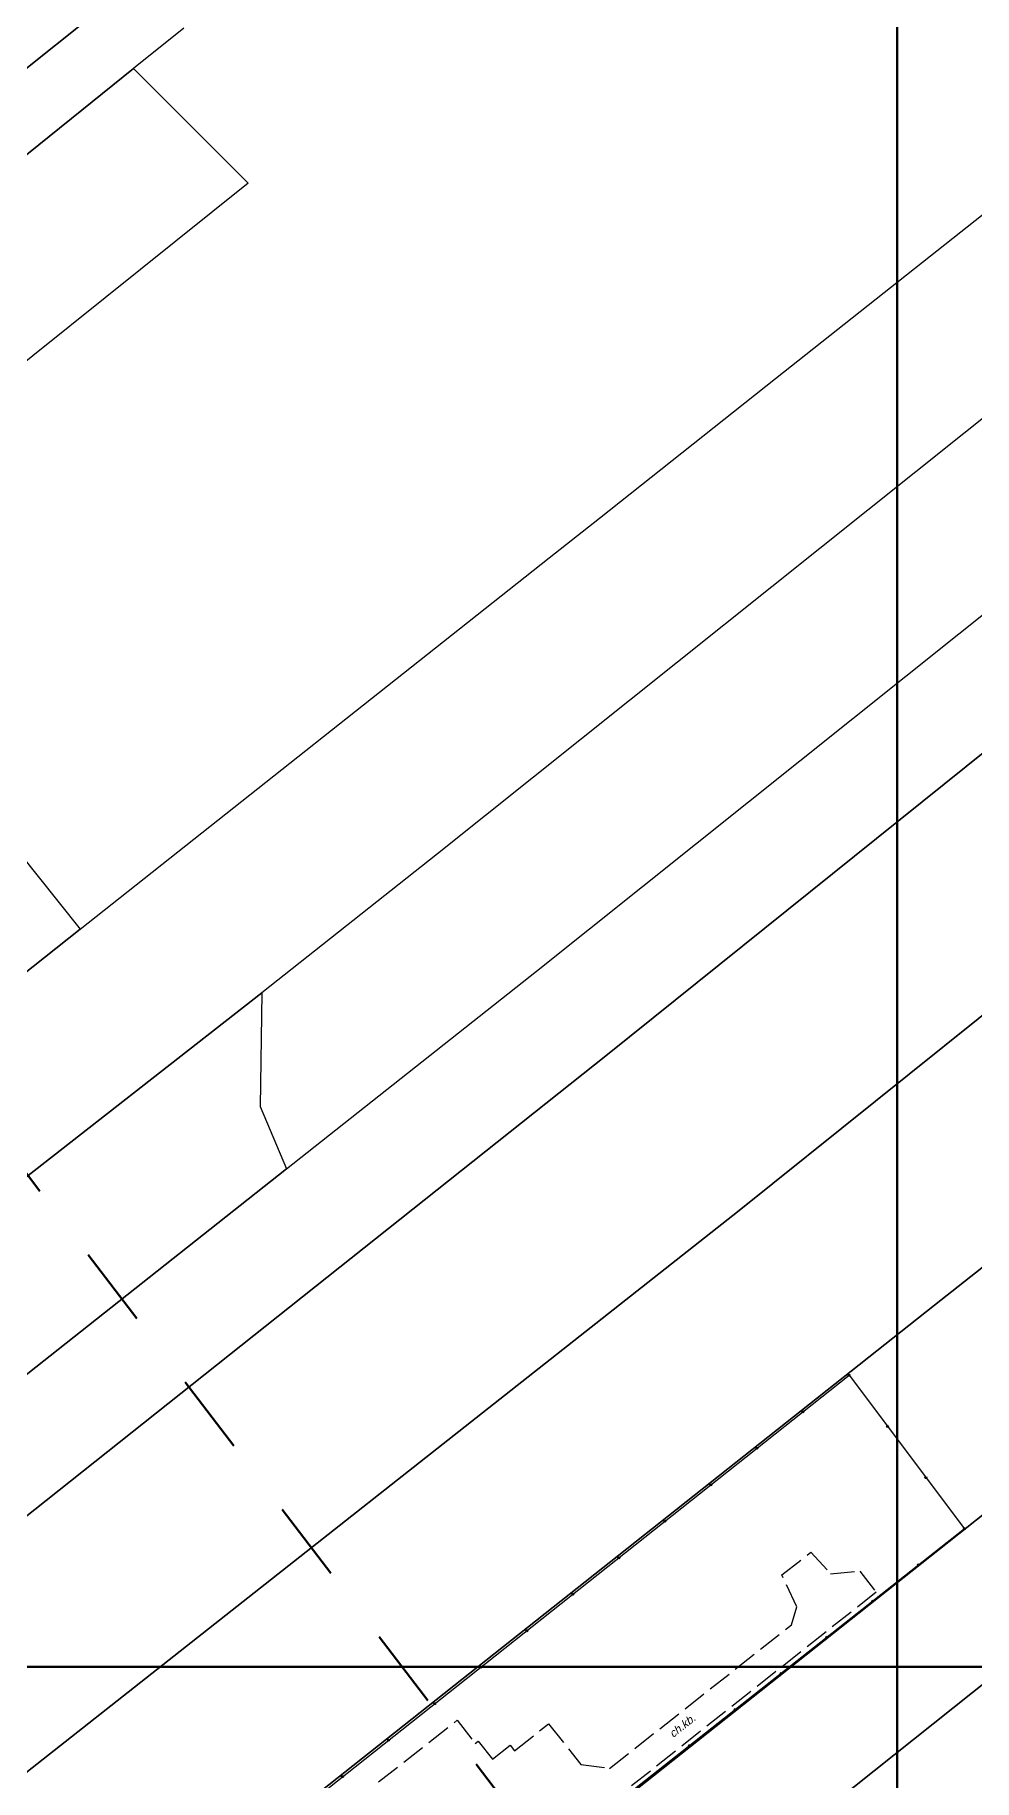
# Model space of a CAD drawing. Header units: metres. Extents: x 7542702 to 7555152, y 5804026 to 5815503.
# Drawn here: x 7544596.4 to 7544713.7, y 5807763.1 to 5807981.2 of the extents above; entities that cross this region are included whole.
import ezdxf

# ---------------------------------------------------------------- set-up
doc = ezdxf.new("R2010")
doc.units = ezdxf.units.M
for name, pattern in [('4001', [0]), ('4002', [2, 1, -1]), ('4004', [4, 3, -1])]:
    doc.linetypes.add(name, pattern=pattern)
doc.layers.add('!trafo', color=6, linetype='4002', lineweight=50)
for name, color, linetype in [('Drogi', 135, 'Continuous'), ('Dzialki', 165, 'Continuous'), ('Ogrodzenia', 184, 'Continuous')]:
    doc.layers.add(name, color=color, linetype=linetype)
doc.styles.get("Standard").update_dxf_attribs({"font": 'arial.ttf'})

# ---------------------------------------------------------------- blocks, each defined once
blk = doc.blocks.new('1281')
at = {"layer": 'Ogrodzenia', "color": 184, "linetype": 'Continuous'}
for radius in [0.24, 0.16, 0.08]:
    blk.add_circle((0, 0), radius, dxfattribs=at)

msp = doc.modelspace()

# ---------------------------------------------------------------- linework, layer by layer
at = {"layer": '!trafo', "ltscale": 10}
msp.add_lwpolyline([(7544082.13, 5808448.38), (7544167.59, 5808501.43), (7544481.87, 5807987.87), (7544782.88, 5807592.58), (7544936.53, 5807377.47), (7545050.37, 5807475.25), (7545086.68, 5807419.38), (7544929.65, 5807282.21), (7544686.61, 5807553.19), (7544696.16, 5807510.34), (7544647.98, 5807511.04), (7544607.69, 5807611.16), (7544447.06, 5807862.58)], close=True, dxfattribs=at)
at = {"layer": 'Defpoints', "color": 4, "lineweight": 70}
for points in [[(7544311.6, 5808029.36), (7544704.11, 5808029.36), (7544704.11, 5807745.96), (7544311.6, 5807745.96)], [(7544434.97, 5807777.27), (7544827.48, 5807777.27), (7544827.48, 5807493.87), (7544434.97, 5807493.87)]]:
    msp.add_lwpolyline(points, close=True, dxfattribs=at)
at = {"layer": 'Drogi', "color": 8, "linetype": '4004'}
for p, q in [((7544689.7, 5807788.76, 124.32), (7544693.3, 5807791.58, 124.76)), ((7544693.3, 5807791.58, 124.76), (7544695.78, 5807788.91, 125.22)), ((7544691.56, 5807784.78, 125.22), (7544689.7, 5807788.76, 124.32)), ((7544695.78, 5807788.91, 125.22), (7544699.43, 5807789.23, 125.24)), ((7544699.43, 5807789.23, 125.24), (7544701.48, 5807786.6, 125.19)), ((7544701.48, 5807786.6, 125.19), (7544666.44, 5807758.84, 125.19)), ((7544690.89, 5807782.52, 125.19), (7544691.56, 5807784.78, 125.22)), ((7544668.18, 5807764.58, 125.24), (7544690.89, 5807782.52, 125.19)), ((7544639.31, 5807762.88, 125.3), (7544649.14, 5807770.59, 125.28)), ((7544649.14, 5807770.59, 125.28), (7544651.39, 5807767.67)), ((7544656.3, 5807766.76), (7544660.54, 5807770.14, 125.19)), ((7544660.54, 5807770.14, 125.19), (7544664.57, 5807765.08, 125.23)), ((7544651.39, 5807767.67), (7544651.76, 5807767.97)), ((7544651.76, 5807767.97), (7544653.55, 5807765.72)), ((7544653.55, 5807765.72), (7544655.74, 5807767.47)), ((7544655.74, 5807767.47), (7544656.3, 5807766.76)), ((7544664.57, 5807765.08, 125.23), (7544668.18, 5807764.58, 125.24))]:
    msp.add_line(p, q, dxfattribs=at)
at = {"layer": 'Dzialki'}
for p, q in [((7544927.43, 5808103.22), (7544646.66, 5807878.87)), ((7544659.06, 5807864.23), (7544938.61, 5808087.64)), ((7544721, 5808077.42), (7544485.82, 5807889.64)), ((7544485.82, 5807889.64), (7544721, 5808077.42)), ((7544946.27, 5808077.47), (7544667.9, 5807853.78)), ((7544667.9, 5807853.78), (7544946.27, 5808077.47)), ((7544961.72, 5808056.96), (7544684.36, 5807834.28)), ((7544684.36, 5807834.28), (7544961.72, 5808056.96)), ((7544977.76, 5808035.65), (7544708.76, 5807822.47)), ((7544708.76, 5807822.47), (7544977.76, 5808035.65)), ((7545003.14, 5808004.62), (7544622.9, 5807701.94)), ((7544622.9, 5807701.94), (7545003.14, 5808004.62)), ((7544614.97, 5807982.05), (7544608.7, 5807977.01)), ((7544608.7, 5807977.01), (7544490.9, 5807882.22)), ((7544490.9, 5807882.22), (7544608.7, 5807977.01)), ((7544608.7, 5807977.01), (7544623.01, 5807962.7)), ((7544711.06, 5807955.82), (7544733.14, 5807973.31)), ((7544623.01, 5807962.7), (7544564.75, 5807915.99)), ((7544688.91, 5807938.28), (7544711.06, 5807955.82)), ((7544666.91, 5807920.84), (7544688.91, 5807938.28)), ((7544660.64, 5807915.88), (7544666.91, 5807920.84)), ((7544602.05, 5807869.47), (7544660.64, 5807915.88)), ((7544583.53, 5807892.57), (7544602.05, 5807869.47)), ((7544646.66, 5807878.87), (7544624.72, 5807861.5)), ((7544541.47, 5807821.48), (7544602.05, 5807869.47)), ((7544602.05, 5807869.47), (7544541.47, 5807821.48)), ((7544627.79, 5807839.5), (7544659.06, 5807864.23)), ((7544546.79, 5807800.55), (7544624.72, 5807861.5)), ((7544624.72, 5807861.5), (7544546.79, 5807800.55)), ((7544624.72, 5807861.5), (7544624.5, 5807847.3)), ((7544667.9, 5807853.78), (7544567.42, 5807773.97)), ((7544567.42, 5807773.97), (7544667.9, 5807853.78)), ((7544624.5, 5807847.3), (7544627.79, 5807839.5)), ((7544558.89, 5807784.97), (7544627.79, 5807839.5)), ((7544627.79, 5807839.5), (7544558.89, 5807784.97)), ((7544684.36, 5807834.28), (7544582.77, 5807754.2)), ((7544582.77, 5807754.2), (7544684.36, 5807834.28)), ((7544708.76, 5807822.47), (7544597.89, 5807734.64)), ((7544597.89, 5807734.64), (7544708.76, 5807822.47)), ((7544612.68, 5807715.3), (7544723.57, 5807803.25)), ((7544723.57, 5807803.25), (7544612.68, 5807715.3))]:
    msp.add_line(p, q, dxfattribs=at)
at = {"layer": 'Ogrodzenia', "color": 184, "linetype": '4001'}
for p, q in [((7544600.31, 5807736.18, 125.34), (7544698.08, 5807813.7, 124.21)), ((7544698.08, 5807813.7, 124.21), (7544712.49, 5807794.51, 125.33)), ((7544712.49, 5807794.51, 125.33), (7544666.69, 5807758.39, 125.19))]:
    msp.add_line(p, q, dxfattribs=at)

# ---------------------------------------------------------------- block references
at = {"layer": 'Ogrodzenia', "color": 184, "xscale": 0.5, "yscale": 0.5, "zscale": 0.5}
for p in [(7544698.08, 5807813.7), (7544692.33, 5807809.14), (7544702.88, 5807807.3), (7544686.58, 5807804.58), (7544680.83, 5807800.02), (7544707.69, 5807800.91), (7544675.08, 5807795.46), (7544712.49, 5807794.51), (7544712.49, 5807794.51), (7544669.32, 5807790.9), (7544706.76, 5807790), (7544663.57, 5807786.34), (7544701.04, 5807785.48), (7544657.82, 5807781.78), (7544695.32, 5807780.96), (7544652.07, 5807777.22), (7544689.59, 5807776.45), (7544646.32, 5807772.66), (7544683.87, 5807771.93), (7544640.57, 5807768.1), (7544678.14, 5807767.42), (7544634.82, 5807763.54)]:
    msp.add_blockref('1281', p, dxfattribs=at)

# ---------------------------------------------------------------- texts
at = {"layer": 'Drogi', "color": 8, "oblique": 15}
msp.add_text('ch.kb. ', height=1, rotation=38.3073, dxfattribs=at).set_placement((7544676.09, 5807768.35))

doc.saveas('drawing.dxf')
